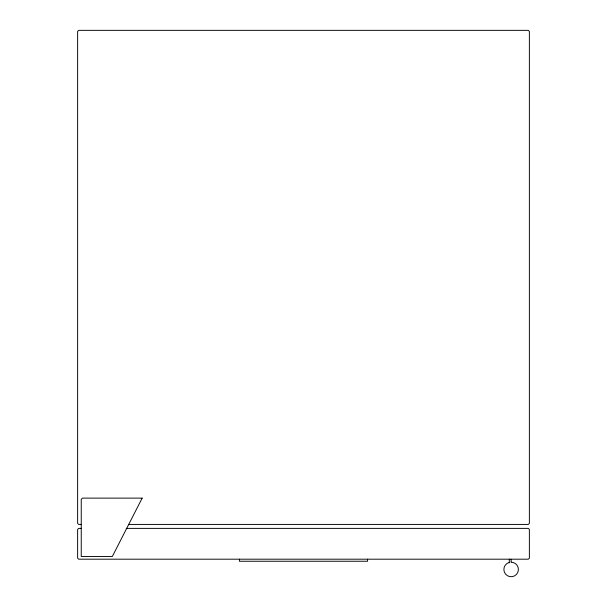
<?xml version="1.0" encoding="UTF-8"?>
<svg xmlns="http://www.w3.org/2000/svg" width="607" height="607" viewBox="0 0 607 607"><rect width="100%" height="100%" fill="white"/><g stroke="black" fill="none" stroke-linecap="round" stroke-linejoin="round"><path stroke-width="0.91" d="M81.52 524.425L78.675 524.425L77.628 523.371L77.628 31.405L78.675 30.35L528.325 30.35L529.372 31.405L529.372 523.371L528.325 524.425L128.828 524.425M81.52 528.386L78.675 528.386L77.628 529.41L77.628 558.167L78.675 559.191L528.325 559.191L529.372 558.167L529.372 529.41L528.325 528.386L126.188 528.386M511.14 559.191L511.14 561.945M509.311 559.191L509.311 562.864M367.584 559.191L367.584 561.247L239.416 561.247L239.416 559.191M511.14 562.188A7.276 7.276 0 0 1 517.725 572.545A7.276 7.276 0 0 1 505.555 574.116A7.276 7.276 0 0 1 509.288 562.423M142.175 498.119L112.318 556.49L81.239 556.49L81.239 499.311L82.461 498.119L142.175 498.119"/></g></svg>
